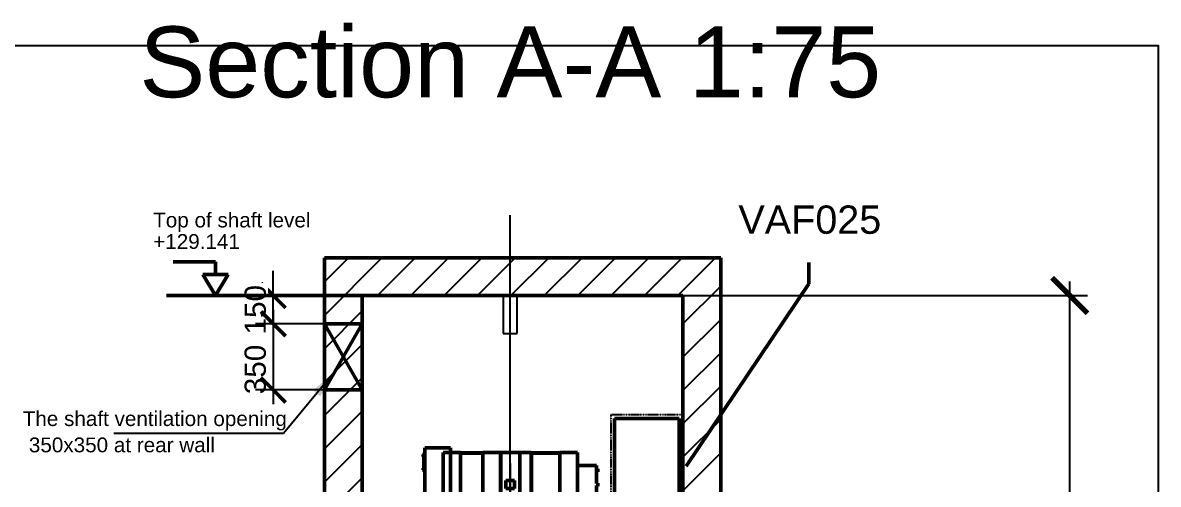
# Model space of a CAD drawing. Header units: millimetres. Extents: x -2854 to 202754, y -48725 to 27067.
# Drawn here: x 36482 to 42499, y 24623 to 27067 of the extents above; entities that cross this region are included whole.
import ezdxf
from ezdxf.enums import TextEntityAlignment as Align

# ---------------------------------------------------------------- set-up
doc = ezdxf.new("R2010")
doc.units = ezdxf.units.MM
for name, pattern in [('ACISOTGB', [9, 4, -1, 1, -1, 1, -1]), ('AM_ISO02W050', [7.5, 6, -1.5]), ('AM_ISO08W050', [18, 12, -1.5, 3, -1.5])]:
    doc.linetypes.add(name, pattern=pattern)
for name, color, linetype, lineweight in [('AM_0', 7, 'Continuous', 50), ('AM_11', 173, 'ACISOTGB', 25), ('AM_5', 3, 'Continuous', 25), ('AM_8', 1, 'Continuous', 25), ('LDBeams-AM_3', 6, 'AM_ISO02W050', 25), ('LDCar-AM_0', 7, 'Continuous', 50), ('LDGear-AM_0', 7, 'Continuous', 50), ('LDGear-AM_7', 4, 'AM_ISO08W050', 25), ('LDShaft-AM_0', 7, 'Continuous', 50), ('LDShaft-AM_5', 3, 'Continuous', 25), ('LDShaft-AM_7', 4, 'AM_ISO08W050', 25)]:
    doc.layers.add(name, color=color, linetype=linetype, lineweight=lineweight)
doc.layers.add('AM_VIEWS', color=1, linetype='Continuous', lineweight=25, plot=False)
doc.styles.add('LD', font='ARIALUNI.ttf')
doc.dimstyles.new('LIFT', dxfattribs={"dimtxt": 2.5, "dimasz": 2.5, "dimexe": 1.25, "dimexo": 0, "dimgap": 0.5, "dimtad": 1, "dimdec": 0, "dimzin": 1, "dimdsep": 46, "dimtxsty": 'LD', "dimblk": 'ARCHTICK', "dimcen": 0, "dimdle": 1, "dimclrd": 3, "dimclre": 3, "dimclrt": 4, "dimadec": 0, "dimazin": 0, "dimtp": 0.1, "dimtm": 0.1, "dimtfac": 0.71, "dimtdec": 0, "dimtix": 1, "dimtmove": 0, "dimatfit": 3, "dimfxl": 1, "dimtolj": 1, "dimarcsym": 0})
doc.dimstyles.new('LIFT$0', dxfattribs={"dimtxt": 2.5, "dimasz": 2.5, "dimexe": 1.25, "dimexo": 0, "dimgap": 0.5, "dimtad": 1, "dimdec": 0, "dimzin": 1, "dimdsep": 46, "dimtxsty": 'LD', "dimblk1": 'ARCHTICK', "dimblk2": 'ARCHTICK', "dimsah": 1, "dimcen": 0, "dimdle": 1, "dimclrd": 3, "dimclre": 3, "dimclrt": 4, "dimadec": 0, "dimazin": 0, "dimtp": 0.1, "dimtm": 0.1, "dimtfac": 0.71, "dimtdec": 0, "dimtix": 1, "dimtmove": 0, "dimatfit": 3, "dimfxl": 1, "dimtolj": 1, "dimarcsym": 0})

# ---------------------------------------------------------------- blocks, each defined once
blk = doc.blocks.new('LD_20260610085845_0000000C')
at = {"layer": 'LDShaft-AM_0'}
for p, q in [((-1700, 24391), (-1900, 24391)), ((-1900, 24391), (-1900, 0)), ((0, 24391), (-1700, 24391)), ((80, 24391), (0, 24391)), ((200, 24391), (80, 24391)), ((200, 21590), (200, 24391)), ((-1700, 0), (-1700, 24191)), ((-1700, 24191), (0, 24191)), ((0, 24191), (0, 21590))]:
    blk.add_line(p, q, dxfattribs=at)
blk = doc.blocks.new('LD_20260610085845_00000061')
at = {"layer": 'LDShaft-AM_7'}
blk.add_line((0, -20061), (0, 4980), dxfattribs=at)
blk = doc.blocks.new('LD_20260610085845_00000064')
at = {"layer": 'LDBeams-AM_3'}
for p, q in [((-34.6, 200), (-37.5, 200)), ((-37.5, 200), (-37.5, 0)), ((-26.5, 200), (-34.6, 200)), ((-14.4, 200), (-26.5, 200)), ((0, 200), (-14.4, 200)), ((14.4, 200), (0, 200)), ((26.5, 200), (14.4, 200)), ((34.6, 200), (26.5, 200)), ((37.5, 200), (34.6, 200)), ((37.5, 0), (37.5, 200)), ((-37.5, 0), (-34.6, 0)), ((-34.6, 0), (-26.5, 0)), ((-26.5, 0), (-14.4, 0)), ((-14.4, 0), (0, 0)), ((0, 0), (14.4, 0)), ((14.4, 0), (26.5, 0)), ((26.5, 0), (34.6, 0)), ((34.6, 0), (37.5, 0))]:
    blk.add_line(p, q, dxfattribs=at)
blk = doc.blocks.new('LD_20260610085845_0000006A')
at = {"layer": 'LDBeams-AM_3'}
for p, q in [((-34.6, 200), (-37.5, 200)), ((-37.5, 200), (-37.5, 0)), ((-26.5, 200), (-34.6, 200)), ((-14.4, 200), (-26.5, 200)), ((0, 200), (-14.4, 200)), ((14.4, 200), (0, 200)), ((26.5, 200), (14.4, 200)), ((34.6, 200), (26.5, 200)), ((37.5, 200), (34.6, 200)), ((37.5, 0), (37.5, 200)), ((-37.5, 0), (-34.6, 0)), ((-34.6, 0), (-26.5, 0)), ((-26.5, 0), (-14.4, 0)), ((-14.4, 0), (0, 0)), ((0, 0), (14.4, 0)), ((14.4, 0), (26.5, 0)), ((26.5, 0), (34.6, 0)), ((34.6, 0), (37.5, 0))]:
    blk.add_line(p, q, dxfattribs=at)
blk = doc.blocks.new('LD_20260610085845_000000A5')
at = {"layer": 'LDBeams-AM_3'}
for p, q in [((-34.6, 200), (-37.5, 200)), ((-37.5, 200), (-37.5, 0)), ((-26.5, 200), (-34.6, 200)), ((-14.4, 200), (-26.5, 200)), ((0, 200), (-14.4, 200)), ((14.4, 200), (0, 200)), ((26.5, 200), (14.4, 200)), ((34.6, 200), (26.5, 200)), ((37.5, 200), (34.6, 200)), ((37.5, 0), (37.5, 200)), ((-37.5, 0), (-34.6, 0)), ((-34.6, 0), (-26.5, 0)), ((-26.5, 0), (-14.4, 0)), ((-14.4, 0), (0, 0)), ((0, 0), (14.4, 0)), ((14.4, 0), (26.5, 0)), ((26.5, 0), (34.6, 0)), ((34.6, 0), (37.5, 0))]:
    blk.add_line(p, q, dxfattribs=at)
blk = doc.blocks.new('LD_20260610085845_000000B3')
at = {"layer": 'LDGear-AM_0'}
for p, q in [((-460.7, 251.5), (-460.7, 251.1)), ((-457.7, 251.5), (-460.7, 251.5)), ((-460.7, 251.1), (-460.7, 250.1)), ((-460.7, 250.1), (-460.7, 248.6)), ((-460.7, 248.6), (-460.7, 246.8)), ((-460.7, 246.8), (-460.7, 244.9)), ((-460.7, 244.9), (-460.7, 243.4)), ((-460.7, 243.4), (-460.7, 242.4)), ((-460.7, 242.4), (-460.7, 242)), ((-460.7, 242), (-457.7, 242)), ((-453.5, 252.9), (-457.7, 252.9)), ((-457.7, 252.9), (-457.7, 169.1)), ((-456.5, 261.5), (-456.5, 261.2)), ((-453.5, 261.5), (-456.5, 261.5)), ((-456.5, 261.2), (-456.5, 260.3)), ((-456.5, 260.3), (-456.5, 259)), ((-456.5, 259), (-456.5, 257.5)), ((-456.5, 257.5), (-456.5, 256)), ((-456.5, 256), (-456.5, 254.7)), ((-456.5, 254.7), (-456.5, 253.8)), ((-456.5, 253.8), (-456.5, 253.5)), ((-456.5, 253.5), (-453.5, 253.5)), ((-452, 261.5), (-453.5, 261.5)), ((-453.5, 261.5), (-453.5, 160.5)), ((-452, 261.5), (-453.5, 261.5)), ((-453.5, 261.5), (-453.5, 160.5)), ((-452, 261.5), (-453.5, 261.5)), ((-453.5, 261.5), (-453.5, 160.5)), ((-453.5, 169.1), (-453.5, 252.9)), ((-316, 288), (-452, 288)), ((-452, 288), (-452, -47)), ((-452, 160.5), (-452, 261.5)), ((-452, 160.5), (-452, 261.5)), ((-452, 160.5), (-452, 261.5)), ((-356, 263), (-356, -82)), ((-263, 263), (-356, 263)), ((-316, -47), (-316, 288)), ((-263, -82), (-263, 263)), ((-145, 261.8), (-263, 261.8)), ((-263, 261.8), (-263, 259.2)), ((-145, 259.2), (-263, 259.2)), ((-263, 259.2), (-263, -72.1)), ((-51.5, 262), (-145, 262)), ((-145, 262), (-145, -76)), ((-53.5, 263.6), (-61.5, 263.6)), ((-61.5, 263.6), (-61.5, 262)), ((-53.5, 262), (-53.5, 263.6)), ((-51.5, -76), (-51.5, 262)), ((-51.5, 261), (-51.5, -75)), ((-50, 261), (-51.5, 261)), ((-25, 263), (-50, 263)), ((-50, 263), (-50, -77)), ((0, 263), (-25, 263)), ((25, 263), (0, 263)), ((50, 263), (25, 263)), ((50, -77), (50, 263)), ((51.5, 259.8), (50, 259.8)), ((51.5, 262), (51.5, -76)), ((110, 262), (51.5, 262)), ((61.5, 263.6), (53.5, 263.6)), ((53.5, 263.6), (53.5, 262)), ((61.5, 262), (61.5, 263.6)), ((110, -76), (110, 262)), ((113, 259.8), (110, 259.8)), ((263, 261.2), (113, 261.2)), ((113, 261.2), (113, 259.2)), ((263, 259.2), (113, 259.2)), ((113, 259.2), (113, -72.1)), ((356, 263), (263, 263)), ((263, 263), (263, -82)), ((263, 259.2), (263, 261.2)), ((263, -72.1), (263, 259.2)), ((356, -82), (356, 263)), ((110, 214.8), (113, 214.8)), ((456.7, 193.8), (356, 193.8)), ((456.7, 186.1), (456.7, 193.8)), ((456.7, 164.2), (456.7, 186.1)), ((-460.7, 180), (-460.7, 179.6)), ((-457.7, 180), (-460.7, 180)), ((-460.7, 179.6), (-460.7, 178.6)), ((-460.7, 178.6), (-460.7, 177.1)), ((-460.7, 177.1), (-460.7, 175.2)), ((-460.7, 175.2), (-460.7, 173.4)), ((-460.7, 173.4), (-460.7, 171.9)), ((-460.7, 171.9), (-460.7, 170.9)), ((-460.7, 170.9), (-460.7, 170.5)), ((-460.7, 170.5), (-457.7, 170.5)), ((-457.7, 169.1), (-453.5, 169.1)), ((-456.5, 168.5), (-456.5, 168.2)), ((-453.5, 168.5), (-456.5, 168.5)), ((-456.5, 168.2), (-456.5, 167.3)), ((-456.5, 167.3), (-456.5, 166)), ((-456.5, 166), (-456.5, 164.5)), ((-456.5, 164.5), (-456.5, 163)), ((-456.5, 163), (-456.5, 161.7)), ((-456.5, 161.7), (-456.5, 160.8)), ((-456.5, 160.8), (-456.5, 160.5)), ((-456.5, 160.5), (-453.5, 160.5)), ((-453.5, 160.5), (-452, 160.5)), ((-453.5, 160.5), (-452, 160.5)), ((-453.5, 160.5), (-452, 160.5)), ((113, 154.5), (110, 154.5)), ((463.2, 175.9), (456.7, 175.9)), ((456.7, 131.6), (456.7, 164.2)), ((456.7, 159.9), (463.2, 159.9)), ((456.7, 97.9), (456.7, 131.6)), ((463.2, 175.3), (463.2, 175.9)), ((463.2, 173.6), (463.2, 175.3)), ((463.2, 171), (463.2, 173.6)), ((463.2, 167.9), (463.2, 171)), ((463.2, 164.8), (463.2, 167.9)), ((463.2, 162.3), (463.2, 164.8)), ((463.2, 160.5), (463.2, 162.3)), ((463.2, 159.9), (463.2, 160.5)), ((23.2, 113.8), (-23.2, 113.8)), ((-23.2, 113.8), (-23.2, 73)), ((-23.2, 73), (23.2, 73)), ((23.2, 73), (23.2, 113.8)), ((463.2, 101), (456.7, 101)), ((456.7, 54.4), (456.7, 88.1)), ((456.7, 85), (463.2, 85)), ((463.2, 100.4), (463.2, 101)), ((463.2, 98.7), (463.2, 100.4)), ((463.2, 96.1), (463.2, 98.7)), ((463.2, 93), (463.2, 96.1)), ((463.2, 89.9), (463.2, 93)), ((463.2, 87.3), (463.2, 89.9)), ((463.2, 85.6), (463.2, 87.3)), ((463.2, 85), (463.2, 85.6)), ((110, 31.5), (113, 31.5)), ((456.7, 21.8), (456.7, 54.4)), ((463.2, 26.1), (456.7, 26.1)), ((456.7, -0.1), (456.7, 21.8)), ((456.7, 10.1), (463.2, 10.1)), ((463.2, 25.5), (463.2, 26.1)), ((463.2, 23.7), (463.2, 25.5)), ((463.2, 21.2), (463.2, 23.7)), ((463.2, 18.1), (463.2, 21.2)), ((463.2, 15), (463.2, 18.1)), ((463.2, 12.4), (463.2, 15)), ((463.2, 10.7), (463.2, 12.4)), ((463.2, 10.1), (463.2, 10.7)), ((-452, -47), (-316, -47)), ((113, -28.7), (110, -28.7)), ((356, -7.8), (456.7, -7.8)), ((456.7, -7.8), (456.7, -0.1)), ((-360, -112), (-360, -116)), ((-360, -116), (-360, -119)), ((-360, -119), (-358.1, -119)), ((-358.1, -119), (-352.7, -119)), ((-356, -82), (-356, -82.5)), ((-356, -82.5), (-356, -83)), ((-356, -83), (-356, -102)), ((-356, -102), (-286, -102)), ((-352.7, -119), (-344.6, -119)), ((-344.6, -119), (-335, -119)), ((-344.5, -119), (-344.5, -127)), ((-335, -119), (-325.4, -119)), ((-325.5, -127), (-325.5, -119)), ((-325.4, -119), (-317.3, -119)), ((-317.3, -119), (-311.9, -119)), ((-311.9, -119), (-310, -119)), ((-310, -116), (-310, -112)), ((-310, -119), (-310, -116)), ((-286, -82), (-263, -82)), ((-286, -82.5), (-286, -82)), ((-286, -83), (-286, -82.5)), ((-286, -102), (-286, -83)), ((-263, -72.1), (-145, -72.1)), ((-251.6, -72.1), (-251.6, -73.7)), ((-251.6, -73.7), (-227.8, -73.7)), ((-227.8, -72.1), (-227.8, -74.5)), ((-227.8, -74.5), (-218.3, -74.5)), ((-218.3, -73.7), (-177.8, -73.7)), ((-218.3, -74.5), (-218.3, -72.1)), ((-177.8, -72.1), (-177.8, -74.5)), ((-177.8, -74.5), (-168.2, -74.5)), ((-168.2, -74.5), (-168.2, -72.1)), ((-168.2, -73.7), (-145, -73.7)), ((-145, -76), (-51.5, -76)), ((-61.5, -76), (-61.5, -77.6)), ((-61.5, -77.6), (-53.5, -77.6)), ((-53.5, -77.6), (-53.5, -76)), ((-51.5, -75), (-50, -75)), ((-50, -77), (-25, -77)), ((-25, -77), (0, -77)), ((0, -77), (25, -77)), ((25, -77), (50, -77)), ((50, -73.7), (51.5, -73.7)), ((51.5, -76), (110, -76)), ((53.5, -76), (53.5, -77.6)), ((53.5, -77.6), (61.5, -77.6)), ((61.5, -77.6), (61.5, -76)), ((110, -73.7), (148.2, -73.7)), ((113, -72.1), (263, -72.1)), ((148.2, -72.1), (148.2, -74.5)), ((148.2, -74.5), (157.8, -74.5)), ((157.8, -74.5), (157.8, -72.1)), ((157.8, -73.7), (218.2, -73.7)), ((218.2, -72.1), (218.2, -74.5)), ((218.2, -74.5), (227.8, -74.5)), ((227.8, -74.5), (227.8, -72.1)), ((227.8, -73.7), (263, -73.7)), ((263, -82), (286, -82)), ((286, -82), (286, -82.5)), ((286, -82.5), (286, -83)), ((286, -83), (286, -102)), ((286, -102), (356, -102)), ((310, -112), (310, -116)), ((310, -116), (310, -119)), ((310, -119), (311.9, -119)), ((311.9, -119), (317.3, -119)), ((317.3, -119), (325.4, -119)), ((325.4, -119), (335, -119)), ((325.5, -119), (325.5, -127)), ((335, -119), (344.6, -119)), ((344.5, -127), (344.5, -119)), ((344.6, -119), (352.7, -119)), ((352.7, -119), (358.1, -119)), ((356, -82.5), (356, -82)), ((356, -83), (356, -82.5)), ((356, -102), (356, -83)), ((358.1, -119), (360, -119)), ((360, -116), (360, -112)), ((360, -119), (360, -116)), ((-344.5, -127), (-343.8, -127)), ((-343.8, -127), (-341.7, -127)), ((-341.7, -127), (-338.6, -127)), ((-338.6, -127), (-335, -127)), ((-335, -127), (-331.4, -127)), ((-331.4, -127), (-328.3, -127)), ((-328.3, -127), (-326.2, -127)), ((-326.2, -127), (-325.5, -127)), ((325.5, -127), (326.2, -127)), ((326.2, -127), (328.3, -127)), ((328.3, -127), (331.4, -127)), ((331.4, -127), (335, -127)), ((335, -127), (338.6, -127)), ((338.6, -127), (341.7, -127)), ((341.7, -127), (343.8, -127)), ((343.8, -127), (344.5, -127))]:
    blk.add_line(p, q, dxfattribs=at)
blk = doc.blocks.new('LD_20260610085845_000000B4')
at = {"layer": 'LDGear-AM_7'}
for p, q in [((0, 206), (0, -206)), ((255, 0), (-255, 0))]:
    blk.add_line(p, q, dxfattribs=at)
blk = doc.blocks.new('LD_20260610085845_000000B8')
at = {"layer": 'AM_8'}
for p, q in [((-1900, 24086.2), (-1595.2, 24391)), ((-1900, 24263), (-1772, 24391)), ((-1618.4, 24191), (-1418.4, 24391)), ((-1441.6, 24191), (-1241.6, 24391)), ((-1264.8, 24191), (-1064.8, 24391)), ((-1088.1, 24191), (-888.1, 24391)), ((-911.3, 24191), (-711.3, 24391)), ((-734.5, 24191), (-534.5, 24391)), ((-557.7, 24191), (-357.7, 24391)), ((-381, 24191), (-181, 24391)), ((-204.2, 24191), (-4.2, 24391)), ((-27.4, 24191), (172.6, 24391)), ((0, 24041.6), (200, 24241.6)), ((-1900, 23909.4), (-1700, 24109.4)), ((0, 23864.9), (200, 24064.9)), ((-1900, 23732.6), (-1700, 23932.6)), ((0, 23688.1), (200, 23888.1)), ((-1900, 23555.8), (-1700, 23755.8)), ((0, 23511.3), (200, 23711.3)), ((-1900, 23379.1), (-1700, 23579.1)), ((0, 23334.5), (200, 23534.5)), ((-1900, 23202.3), (-1700, 23402.3)), ((0, 23157.7), (200, 23357.7)), ((-1900, 23025.5), (-1700, 23225.5))]:
    blk.add_line(p, q, dxfattribs=at)
blk = doc.blocks.new('_ArchTick')
at = {"color": 0, "linetype": 'ByBlock', "const_width": 0.15}
blk.add_lwpolyline([(-0.5, -0.5), (0.5, 0.5)], dxfattribs=at)
blk = doc.blocks.new('*D2832')
at = {"layer": 'AM_5', "color": 3, "lineweight": -2, "transparency": 16777216}
for p, q in [((42029.9, 20726.2), (42029.9, 25697.2)), ((39979.9, 25622.2), (42123.7, 25622.2)), ((39979.9, 20801.2), (42123.7, 20801.2))]:
    blk.add_line(p, q, dxfattribs=at)
at = {"layer": 'Defpoints', "color": 0, "transparency": 16777216}
for p in [(39979.9, 25622.2), (42029.9, 25622.2), (39979.9, 20801.2)]:
    blk.add_point(p, dxfattribs=at)
at = {"layer": 'AM_5', "color": 3, "lineweight": -2, "transparency": 16777216, "xscale": 187.5, "yscale": 187.5, "zscale": 187.5}
for p, rotation in [((42029.9, 25622.2), 90), ((42029.9, 20801.2), 270)]:
    blk.add_blockref('_ArchTick', p, dxfattribs=dict(at, rotation=rotation))
at = {"layer": 'AM_5', "color": 4, "transparency": 16777216, "insert": (41895.5, 23211.7), "char_height": 187.5, "attachment_point": 5, "rotation": 90, "style": 'LD'}
blk.add_mtext('\\A1;HSK=4821{\\H0.5x; \\S^ ;} ', dxfattribs=at)
blk = doc.blocks.new('LD_20260610085845_000000B9')
at = {"layer": 'LDShaft-AM_0'}
for p, q in [((667.9, 24253.5), (667.9, 24366)), ((17.6, 23287.7), (667.9, 24253.5))]:
    blk.add_line(p, q, dxfattribs=at)
blk.add_solid([(-129, 23070), (-18.7, 23312.2), (53.9, 23263.3), (-129, 23070)], dxfattribs=at)
at = {"layer": 'LDShaft-AM_0', "insert": (293.8, 24516), "char_height": 150, "attachment_point": 7, "style": 'LD'}
blk.add_mtext('\\fArial Unicode MS|b0|i0;\\l\\C256;VAF025', dxfattribs=at)
blk = doc.blocks.new('*D2836')
at = {"layer": 'AM_5', "color": 3, "lineweight": -2, "transparency": 16777216}
for p, q in [((37809.2, 25622.2), (37809.2, 25753.4)), ((38079.9, 25622.2), (37715.4, 25622.2)), ((37809.2, 25472.2), (37809.2, 25622.2)), ((38079.9, 25472.2), (37715.4, 25472.2)), ((37809.2, 25472.2), (37809.2, 25340.9))]:
    blk.add_line(p, q, dxfattribs=at)
at = {"layer": 'Defpoints', "color": 0, "transparency": 16777216}
for p in [(38079.9, 25622.2), (38079.9, 25472.2)]:
    blk.add_point(p, dxfattribs=at)
at = {"layer": 'AM_5', "color": 3, "lineweight": -2, "transparency": 16777216, "xscale": 131.25, "yscale": 131.25, "zscale": 131.25}
for p, rotation in [((37809.2, 25622.2), 270), ((37809.2, 25472.2), 90)]:
    blk.add_blockref('_ArchTick', p, dxfattribs=dict(at, rotation=rotation))
at = {"layer": 'AM_5', "color": 4, "transparency": 16777216, "insert": (37714.2, 25547.2), "char_height": 112.5, "attachment_point": 5, "rotation": 90, "style": 'LD', "bg_fill": 3, "box_fill_scale": 1.1, "bg_fill_color": 256, "bg_fill_true_color": 13158600, "bg_fill_transparency": 0}
blk.add_mtext('\\A1;150', dxfattribs=at)
at = {"layer": 'Defpoints', "color": 0, "transparency": 16777216}
blk.add_point((37809.2, 25622.2), dxfattribs=at)
blk = doc.blocks.new('*D2837')
at = {"layer": 'Defpoints', "color": 0, "transparency": 16777216}
for p in [(38079.9, 25472.2), (37809.2, 25122.2), (38079.9, 25122.2)]:
    blk.add_point(p, dxfattribs=at)
at = {"layer": 'LDShaft-AM_5', "color": 3, "lineweight": -2, "transparency": 16777216}
for p, q in [((37809.2, 25547.2), (37809.2, 25047.2)), ((38079.9, 25472.2), (37715.4, 25472.2)), ((38079.9, 25122.2), (37715.4, 25122.2))]:
    blk.add_line(p, q, dxfattribs=at)
at = {"layer": 'LDShaft-AM_5', "color": 3, "lineweight": -2, "transparency": 16777216, "xscale": 131.25, "yscale": 131.25, "zscale": 131.25}
for p, rotation in [((37809.2, 25472.2), 90), ((37809.2, 25122.2), 270)]:
    blk.add_blockref('_ArchTick', p, dxfattribs=dict(at, rotation=rotation))
at = {"layer": 'LDShaft-AM_5', "color": 4, "transparency": 16777216, "insert": (37714.2, 25230.8), "char_height": 112.5, "attachment_point": 5, "rotation": 90, "style": 'LD'}
blk.add_mtext('\\A1;350', dxfattribs=at)
blk = doc.blocks.new('LD_20260610085845_00000153')
at = {"layer": 'AM_0'}
for p, q in [((170.75, 469.5), (-170.75, 469.5)), ((-170.75, 469.5), (-170.75, 0.5)), ((170.75, 469.5), (170.75, 0.5)), ((-170.75, 0.5), (170.75, 0.5))]:
    blk.add_line(p, q, dxfattribs=at)
at = {"layer": 'AM_11'}
for p, q in [((-191, 490), (-191, -100)), ((191, 490), (-191, 490)), ((191, -100), (191, 490)), ((-191, -100), (191, -100))]:
    blk.add_line(p, q, dxfattribs=at)
blk = doc.blocks.new('LD_ENTRY_FLOOR_L')
for p, q in [((-150, 250), (0, 0)), ((0, 0), (150, 250))]:
    blk.add_line(p, q)
at = {"layer": 'AM_0'}
for p, q in [((0, 398), (-500, 398)), ((0, 250), (0, 398)), ((150, 250), (-150, 250))]:
    blk.add_line(p, q, dxfattribs=at)

msp = doc.modelspace()

# ---------------------------------------------------------------- linework, layer by layer
at = {"layer": 'AM_0'}
msp.add_lwpolyline([(38279.9, 25472.2), (38279.9, 25122.2), (38079.9, 25122.2), (38079.9, 25472.2)], close=True, dxfattribs=at)
for points in [[(38279.9, 25472.2), (38079.9, 25122.2)], [(38279.9, 25122.2), (38079.9, 25472.2)]]:
    msp.add_lwpolyline(points, dxfattribs=at)
at = {"layer": 'AM_VIEWS'}
msp.add_lwpolyline([(34404.9, 26947.2), (42498.7, 26947.2), (42498.7, -560.8), (34404.9, -560.8)], close=True, dxfattribs=at)

# ---------------------------------------------------------------- block references
for name, p in [('LD_20260610085845_000000B9', (39979.9, 1431.2)), ('LD_20260610085845_00000061', (39064.9, 21067.2)), ('LD_20260610085845_0000000C', (39979.9, 1431.2)), ('LD_20260610085845_000000B8', (39979.9, 1431.2)), ('LD_20260610085845_00000064', (39064.9, 25422.2)), ('LD_20260610085845_0000006A', (39064.9, 25422.2)), ('LD_20260610085845_000000A5', (39064.9, 25422.2)), ('LD_20260610085845_00000153', (39788.9, 24501.2)), ('LD_20260610085845_000000B3', (39064.9, 24528.2)), ('LD_20260610085845_000000B4', (39064.9, 24528.2))]:
    msp.add_blockref(name, p)
at = {"layer": 'LDCar-AM_0', "xscale": 0.4477729554972459, "yscale": 0.4477729554972459, "zscale": 0.4477729554972459}
msp.add_blockref('LD_ENTRY_FLOOR_L', (37503.4, 25622.2), dxfattribs=at)

# ---------------------------------------------------------------- texts
at = {"layer": 'LDCar-AM_0', "style": 'LD'}
for s, p in [('Top of shaft level', (37172.8, 25959.6)), ('+129.141', (37172.8, 25846)), ('The shaft ventilation opening', (36481.6, 24907.7)), ('350x350 at rear wall', (36514.1, 24768.6))]:
    msp.add_text(s, height=78.36, dxfattribs=at).set_placement(p, align=Align.BOTTOM_LEFT)
at = {"layer": 'LDShaft-AM_0', "insert": (39064.9, 26197.2), "char_height": 375, "attachment_point": 8, "style": 'LD'}
msp.add_mtext('\\fArial Unicode MS|b0|i0;\\l\\C256;Section A-A 1:75\\P{\\H0.6x;\\S', dxfattribs=at)

# ---------------------------------------------------------------- dimensions: what is measured, and where the dimension line sits
at = {"layer": 'AM_5'}
dim = msp.add_linear_dim(base=(42029.9, 25622.2), p1=(39979.9, 20801.2), p2=(39979.9, 25622.2), angle=90, text='HSK=<>{\\H0.5x; \\S^ ;} ', dimstyle='LIFT', override={"dimscale": 75, "dimtxt": 2.5, "dimtix": 1}, dxfattribs=at)
dim.commit()
dim.dimension.update_dxf_attribs({"geometry": '*D2832', "text_midpoint": (41895.5, 23211.7)})

# ---------------------------------------------------------------- leaders
at = {"layer": 'AM_0'}
msp.add_leader([(38135.4, 25219.3), (37862.9, 24892.3), (36964, 24892.3)], dimstyle='LIFT', override={"dimasz": 150}, dxfattribs=at)

# ---------------------------------------------------------------- next in the draw order: dimensions: what is measured, and where the dimension line sits
at = {"layer": 'AM_5'}
dim = msp.add_linear_dim(base=(37809.2, 25622.2), p1=(38079.9, 25472.2), p2=(38079.9, 25622.2), angle=90, dimstyle='LIFT$0', override={"dimscale": 75, "dimtxt": 1.5, "dimasz": 1.75, "dimpost": '', "dimtfill": 1, "dimtfillclr": 256}, dxfattribs=at)
dim.commit()
dim.dimension.update_dxf_attribs({"geometry": '*D2836', "text_midpoint": (37714.2, 25547.2)})

# ---------------------------------------------------------------- next in the draw order: linework, layer by layer
at = {"layer": 'AM_0'}
msp.add_lwpolyline([(38279.9, 25622.2), (37243.4, 25622.2)], dxfattribs=at)

# ---------------------------------------------------------------- next in the draw order: dimensions: what is measured, and where the dimension line sits
at = {"layer": 'LDShaft-AM_5'}
dim = msp.add_linear_dim(base=(37809.2, 25122.2), p1=(38079.9, 25472.2), p2=(38079.9, 25122.2), angle=90, dimstyle='LIFT$0', override={"dimscale": 75, "dimtxt": 1.5, "dimasz": 1.75, "dimblk": 'ArchTick', "dimsah": 0}, dxfattribs=at)
dim.commit()
dim.dimension.update_dxf_attribs({"geometry": '*D2837', "text_midpoint": (37809.2, 25230.8), "dimtype": 160})

doc.saveas('drawing.dxf')
